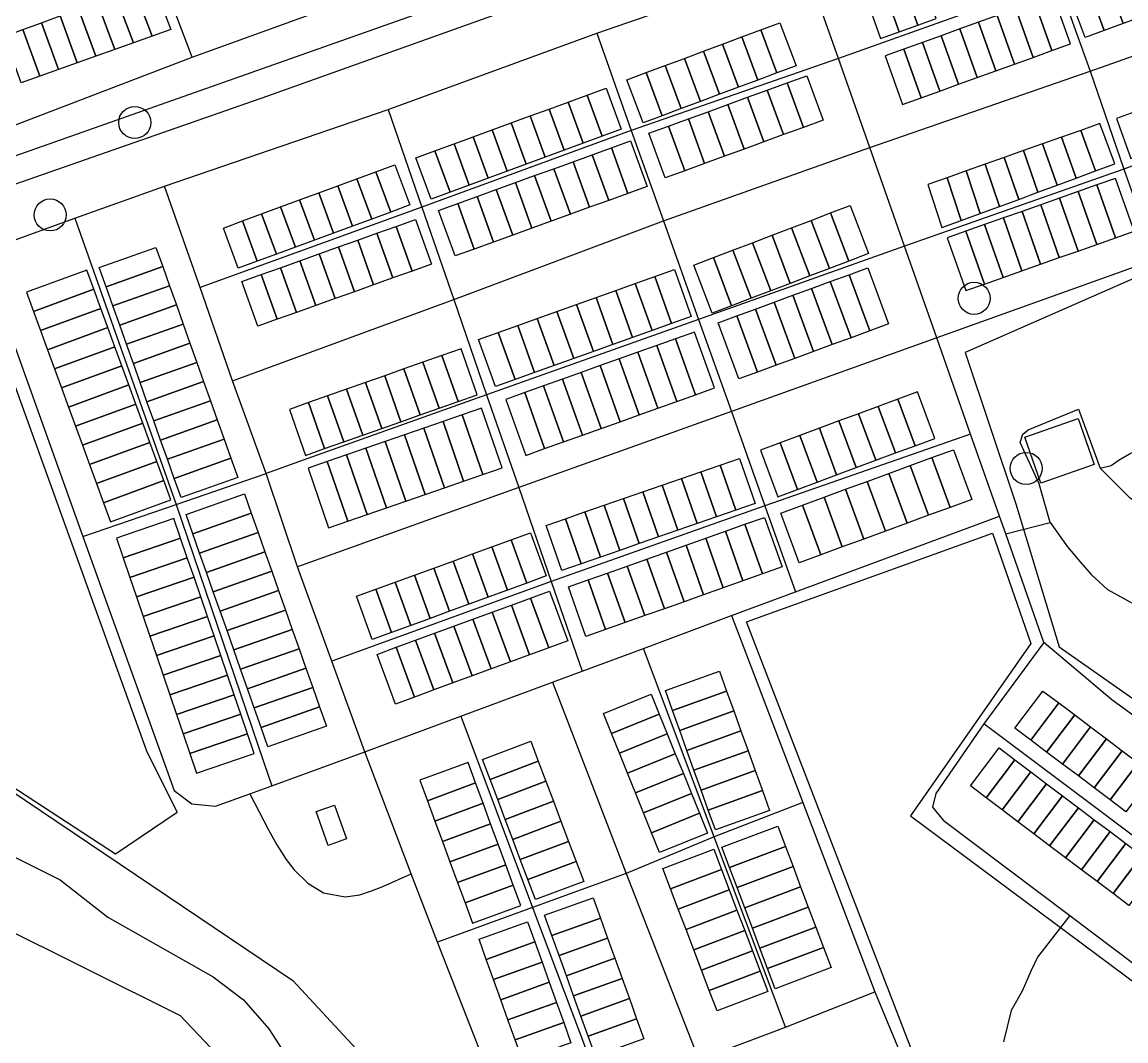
# Model space of a CAD drawing. Header units: metres. Extents: x 11276530 to 11306586, y 355867 to 367650.
# Drawn here: x 11290219.7 to 11290564.3, y 359668.6 to 359986.7 of the extents above; entities that cross this region are included whole.
import ezdxf

# ---------------------------------------------------------------- set-up
doc = ezdxf.new("R2010")
doc.units = ezdxf.units.M
for name, color, linetype in [('AMENITY', 6, 'Continuous'), ('BUILDING', 8, 'Continuous'), ('HIGHWAY_FOOTWAY', 6, 'Continuous'), ('HIGHWAY_PATH', 3, 'Continuous'), ('HIGHWAY_RESIDENTIAL', 7, 'Continuous'), ('HIGHWAY_SERVICE', 8, 'Continuous'), ('HIGHWAY_TERTIARY', 3, 'Continuous'), ('LANDUSE', 2, 'Continuous'), ('OSM_OTHER', 7, 'Continuous'), ('WATERWAY_DRAIN', 4, 'Continuous')]:
    doc.layers.add(name, color=color, linetype=linetype)

msp = doc.modelspace()

# ---------------------------------------------------------------- linework, layer by layer
at = {"layer": 'AMENITY'}
for centre in [(11290516.94, 359900.44), (11290533.2, 359847.34)]:
    msp.add_circle(centre, 5, dxfattribs=at)
at = {"layer": 'BUILDING'}
for points in [[(11290558.28, 360000.5), (11290564.25, 360002.7), (11290569.47, 359988.46), (11290563.5, 359986.28), (11290558.28, 360000.5)], [(11290266.12, 359984.38), (11290260.28, 359982.31), (11290254.69, 359997.11), (11290260.48, 359999.24), (11290266.12, 359984.38)], [(11290493.54, 359983.66), (11290499.33, 359985.72), (11290494.47, 359999.36), (11290488.68, 359997.29), (11290493.54, 359983.66)], [(11290499.33, 359985.72), (11290505.11, 359987.78), (11290500.25, 360001.42), (11290494.47, 359999.36), (11290499.33, 359985.72)], [(11290552.31, 359998.32), (11290558.28, 360000.5), (11290563.5, 359986.28), (11290557.54, 359984.09), (11290552.31, 359998.32)], [(11290260.28, 359982.31), (11290254.45, 359980.22), (11290248.9, 359994.98), (11290254.69, 359997.11), (11290260.28, 359982.31)], [(11290487.75, 359981.59), (11290493.54, 359983.66), (11290488.68, 359997.29), (11290482.9, 359995.23), (11290487.75, 359981.59)], [(11290546.35, 359996.12), (11290552.31, 359998.32), (11290557.54, 359984.09), (11290551.57, 359981.91), (11290546.35, 359996.12)], [(11290248.61, 359978.15), (11290242.77, 359976.06), (11290237.34, 359990.73), (11290243.11, 359992.86), (11290248.61, 359978.15)], [(11290254.45, 359980.22), (11290248.61, 359978.15), (11290243.11, 359992.86), (11290248.9, 359994.98), (11290254.45, 359980.22)], [(11290535.43, 359975.68), (11290541.26, 359977.79), (11290535.78, 359992.98), (11290529.95, 359990.87), (11290535.43, 359975.68)], [(11290541.26, 359977.79), (11290547.09, 359979.9), (11290541.61, 359995.07), (11290535.78, 359992.98), (11290541.26, 359977.79)], [(11290242.77, 359976.06), (11290236.93, 359973.99), (11290231.55, 359988.6), (11290237.34, 359990.73), (11290242.77, 359976.06)], [(11290523.77, 359971.48), (11290529.59, 359973.58), (11290524.12, 359988.76), (11290518.28, 359986.66), (11290523.77, 359971.48)], [(11290529.59, 359973.58), (11290535.43, 359975.68), (11290529.95, 359990.87), (11290524.12, 359988.76), (11290529.59, 359973.58)], [(11290231.09, 359971.9), (11290225.26, 359969.83), (11290219.97, 359984.34), (11290225.76, 359986.47), (11290231.09, 359971.9)], [(11290236.93, 359973.99), (11290231.09, 359971.9), (11290225.76, 359986.47), (11290231.55, 359988.6), (11290236.93, 359973.99)], [(11290461.36, 359973.06), (11290455.38, 359970.83), (11290450.36, 359984.28), (11290456.33, 359986.51), (11290461.36, 359973.06)], [(11290517.94, 359969.37), (11290523.77, 359971.48), (11290518.28, 359986.66), (11290512.45, 359984.55), (11290517.94, 359969.37)], [(11290225.26, 359969.83), (11290219.42, 359967.75), (11290214.18, 359982.21), (11290219.97, 359984.34), (11290225.26, 359969.83)], [(11290449.4, 359968.6), (11290443.43, 359966.37), (11290438.41, 359979.82), (11290444.39, 359982.05), (11290449.4, 359968.6)], [(11290455.38, 359970.83), (11290449.4, 359968.6), (11290444.39, 359982.05), (11290450.36, 359984.28), (11290455.38, 359970.83)], [(11290506.27, 359965.16), (11290512.11, 359967.27), (11290506.63, 359982.45), (11290500.8, 359980.35), (11290506.27, 359965.16)], [(11290512.11, 359967.27), (11290517.94, 359969.37), (11290512.45, 359984.55), (11290506.63, 359982.45), (11290512.11, 359967.27)], [(11290443.43, 359966.37), (11290437.45, 359964.14), (11290432.43, 359977.6), (11290438.41, 359979.82), (11290443.43, 359966.37)], [(11290500.44, 359963.05), (11290506.27, 359965.16), (11290500.8, 359980.35), (11290494.96, 359978.24), (11290500.44, 359963.05)], [(11290431.49, 359961.93), (11290425.51, 359959.7), (11290420.49, 359973.14), (11290426.47, 359975.37), (11290431.49, 359961.93)], [(11290437.45, 359964.14), (11290431.49, 359961.93), (11290426.47, 359975.37), (11290432.43, 359977.6), (11290437.45, 359964.14)], [(11290494.61, 359960.96), (11290500.44, 359963.05), (11290494.96, 359978.24), (11290489.13, 359976.13), (11290494.61, 359960.96)], [(11290425.51, 359959.7), (11290419.53, 359957.47), (11290414.52, 359970.91), (11290420.49, 359973.14), (11290425.51, 359959.7)], [(11290419.53, 359957.47), (11290413.57, 359955.24), (11290408.55, 359968.68), (11290414.52, 359970.91), (11290419.53, 359957.47)], [(11290469.79, 359956.05), (11290463.63, 359953.8), (11290458.55, 359967.71), (11290464.72, 359969.96), (11290469.79, 359956.05)], [(11290406.78, 359953.23), (11290400.84, 359951.05), (11290396.12, 359963.91), (11290402.06, 359966.08), (11290406.78, 359953.23)], [(11290457.47, 359951.56), (11290451.3, 359949.3), (11290446.22, 359963.22), (11290452.38, 359965.47), (11290457.47, 359951.56)], [(11290463.63, 359953.8), (11290457.47, 359951.56), (11290452.38, 359965.47), (11290458.55, 359967.71), (11290463.63, 359953.8)], [(11290394.91, 359948.87), (11290388.96, 359946.7), (11290384.24, 359959.55), (11290390.18, 359961.74), (11290394.91, 359948.87)], [(11290400.84, 359951.05), (11290394.91, 359948.87), (11290390.18, 359961.74), (11290396.12, 359963.91), (11290400.84, 359951.05)], [(11290451.3, 359949.3), (11290445.14, 359947.05), (11290440.06, 359960.97), (11290446.22, 359963.22), (11290451.3, 359949.3)], [(11290388.96, 359946.7), (11290383.03, 359944.52), (11290378.31, 359957.38), (11290384.24, 359959.55), (11290388.96, 359946.7)], [(11290438.98, 359944.8), (11290432.81, 359942.55), (11290427.73, 359956.47), (11290433.89, 359958.71), (11290438.98, 359944.8)], [(11290445.14, 359947.05), (11290438.98, 359944.8), (11290433.89, 359958.71), (11290440.06, 359960.97), (11290445.14, 359947.05)], [(11290565.87, 359944.13), (11290571.59, 359946.19), (11290567.09, 359958.7), (11290561.38, 359956.64), (11290565.87, 359944.13)], [(11290377.1, 359942.34), (11290371.15, 359940.16), (11290366.43, 359953.02), (11290372.37, 359955.2), (11290377.1, 359942.34)], [(11290383.03, 359944.52), (11290377.1, 359942.34), (11290372.37, 359955.2), (11290378.31, 359957.38), (11290383.03, 359944.52)], [(11290432.81, 359942.55), (11290426.66, 359940.3), (11290421.56, 359954.22), (11290427.73, 359956.47), (11290432.81, 359942.55)], [(11290554.84, 359940.21), (11290560.83, 359942.41), (11290556.19, 359955.01), (11290550.22, 359952.89), (11290554.84, 359940.21)], [(11290365.22, 359937.98), (11290359.29, 359935.8), (11290354.56, 359948.67), (11290360.49, 359950.84), (11290365.22, 359937.98)], [(11290371.15, 359940.16), (11290365.22, 359937.98), (11290360.49, 359950.84), (11290366.43, 359953.02), (11290371.15, 359940.16)], [(11290426.66, 359940.3), (11290420.49, 359938.04), (11290415.4, 359951.97), (11290421.56, 359954.22), (11290426.66, 359940.3)], [(11290548.84, 359937.99), (11290554.84, 359940.21), (11290550.22, 359952.89), (11290544.27, 359950.79), (11290548.84, 359937.99)], [(11290359.29, 359935.8), (11290353.35, 359933.62), (11290348.62, 359946.48), (11290354.56, 359948.67), (11290359.29, 359935.8)], [(11290408.86, 359933.19), (11290402.87, 359931.02), (11290397.71, 359945.26), (11290403.7, 359947.43), (11290408.86, 359933.19)], [(11290414.86, 359935.37), (11290408.86, 359933.19), (11290403.7, 359947.43), (11290409.7, 359949.61), (11290414.86, 359935.37)], [(11290536.86, 359933.57), (11290542.85, 359935.78), (11290538.3, 359948.67), (11290532.33, 359946.56), (11290536.86, 359933.57)], [(11290542.85, 359935.78), (11290548.84, 359937.99), (11290544.27, 359950.79), (11290538.3, 359948.67), (11290542.85, 359935.78)], [(11290353.35, 359933.62), (11290347.41, 359931.44), (11290342.68, 359944.31), (11290348.62, 359946.48), (11290353.35, 359933.62)], [(11290402.87, 359931.02), (11290396.87, 359928.86), (11290391.71, 359943.09), (11290397.71, 359945.26), (11290402.87, 359931.02)], [(11290524.87, 359929.15), (11290530.86, 359931.35), (11290526.37, 359944.44), (11290520.41, 359942.34), (11290524.87, 359929.15)], [(11290530.86, 359931.35), (11290536.86, 359933.57), (11290532.33, 359946.56), (11290526.37, 359944.44), (11290530.86, 359931.35)], [(11290340.75, 359929.59), (11290334.8, 359927.38), (11290330.15, 359939.97), (11290336.11, 359942.17), (11290340.75, 359929.59)], [(11290390.88, 359926.68), (11290384.88, 359924.51), (11290379.72, 359938.75), (11290385.71, 359940.92), (11290390.88, 359926.68)], [(11290396.87, 359928.86), (11290390.88, 359926.68), (11290385.71, 359940.92), (11290391.71, 359943.09), (11290396.87, 359928.86)], [(11290518.87, 359926.94), (11290524.87, 359929.15), (11290520.41, 359942.34), (11290514.44, 359940.22), (11290518.87, 359926.94)], [(11290328.85, 359925.19), (11290322.9, 359922.99), (11290318.25, 359935.58), (11290324.21, 359937.78), (11290328.85, 359925.19)], [(11290334.8, 359927.38), (11290328.85, 359925.19), (11290324.21, 359937.78), (11290330.15, 359939.97), (11290334.8, 359927.38)], [(11290384.88, 359924.51), (11290378.88, 359922.33), (11290373.72, 359936.57), (11290379.72, 359938.75), (11290384.88, 359924.51)], [(11290506.9, 359922.51), (11290512.88, 359924.73), (11290508.48, 359938.11), (11290502.51, 359935.99), (11290506.9, 359922.51)], [(11290512.88, 359924.73), (11290518.87, 359926.94), (11290514.44, 359940.22), (11290508.48, 359938.11), (11290512.88, 359924.73)], [(11290561.05, 359919.33), (11290566.89, 359921.39), (11290561.11, 359937.9), (11290555.26, 359935.84), (11290561.05, 359919.33)], [(11290322.9, 359922.99), (11290316.95, 359920.79), (11290312.3, 359933.38), (11290318.25, 359935.58), (11290322.9, 359922.99)], [(11290372.89, 359920.17), (11290366.89, 359918), (11290361.74, 359932.22), (11290367.74, 359934.4), (11290372.89, 359920.17)], [(11290378.88, 359922.33), (11290372.89, 359920.17), (11290367.74, 359934.4), (11290373.72, 359936.57), (11290378.88, 359922.33)], [(11290549.38, 359915.21), (11290555.21, 359917.27), (11290549.43, 359933.77), (11290543.59, 359931.71), (11290549.38, 359915.21)], [(11290555.21, 359917.27), (11290561.05, 359919.33), (11290555.26, 359935.84), (11290549.43, 359933.77), (11290555.21, 359917.27)], [(11290311, 359918.6), (11290305.04, 359916.4), (11290300.4, 359928.99), (11290306.35, 359931.19), (11290311, 359918.6)], [(11290316.95, 359920.79), (11290311, 359918.6), (11290306.35, 359931.19), (11290312.3, 359933.38), (11290316.95, 359920.79)], [(11290366.89, 359918), (11290360.9, 359915.82), (11290355.74, 359930.05), (11290361.74, 359932.22), (11290366.89, 359918)], [(11290543.53, 359913.15), (11290549.38, 359915.21), (11290543.59, 359931.71), (11290537.75, 359929.65), (11290543.53, 359913.15)], [(11290299.1, 359914.21), (11290293.14, 359912.01), (11290288.49, 359924.59), (11290294.44, 359926.78), (11290299.1, 359914.21)], [(11290305.04, 359916.4), (11290299.1, 359914.21), (11290294.44, 359926.78), (11290300.4, 359928.99), (11290305.04, 359916.4)], [(11290360.9, 359915.82), (11290354.9, 359913.66), (11290349.75, 359927.87), (11290355.74, 359930.05), (11290360.9, 359915.82)], [(11290466.04, 359924.76), (11290472.15, 359927.09), (11290477.87, 359912.08), (11290471.76, 359909.76), (11290466.04, 359924.76)], [(11290472.15, 359927.09), (11290478.25, 359929.41), (11290483.98, 359914.39), (11290477.87, 359912.08), (11290472.15, 359927.09)], [(11290531.85, 359909.02), (11290537.7, 359911.08), (11290531.91, 359927.6), (11290526.08, 359925.53), (11290531.85, 359909.02)], [(11290537.7, 359911.08), (11290543.53, 359913.15), (11290537.75, 359929.65), (11290531.91, 359927.6), (11290537.7, 359911.08)], [(11290293.14, 359912.01), (11290287.2, 359909.81), (11290282.54, 359922.39), (11290288.49, 359924.59), (11290293.14, 359912.01)], [(11290347.55, 359911.12), (11290341.53, 359908.96), (11290336.53, 359922.92), (11290342.55, 359925.08), (11290347.55, 359911.12)], [(11290459.94, 359922.44), (11290466.04, 359924.76), (11290471.76, 359909.76), (11290465.66, 359907.43), (11290459.94, 359922.44)], [(11290520.18, 359904.9), (11290526.01, 359906.96), (11290520.23, 359923.47), (11290514.4, 359921.41), (11290520.18, 359904.9)], [(11290526.01, 359906.96), (11290531.85, 359909.02), (11290526.08, 359925.53), (11290520.23, 359923.47), (11290526.01, 359906.96)], [(11290335.5, 359906.81), (11290329.46, 359904.66), (11290324.48, 359918.62), (11290330.5, 359920.77), (11290335.5, 359906.81)], [(11290341.53, 359908.96), (11290335.5, 359906.81), (11290330.5, 359920.77), (11290336.53, 359922.92), (11290341.53, 359908.96)], [(11290447.74, 359917.8), (11290453.84, 359920.13), (11290459.56, 359905.11), (11290453.45, 359902.79), (11290447.74, 359917.8)], [(11290453.84, 359920.13), (11290459.94, 359922.44), (11290465.66, 359907.43), (11290459.56, 359905.11), (11290453.84, 359920.13)], [(11290514.33, 359902.84), (11290520.18, 359904.9), (11290514.4, 359921.41), (11290508.55, 359919.35), (11290514.33, 359902.84)], [(11290323.44, 359902.51), (11290317.41, 359900.36), (11290312.42, 359914.31), (11290318.44, 359916.47), (11290323.44, 359902.51)], [(11290329.46, 359904.66), (11290323.44, 359902.51), (11290318.44, 359916.47), (11290324.48, 359918.62), (11290329.46, 359904.66)], [(11290441.63, 359915.48), (11290447.74, 359917.8), (11290453.45, 359902.79), (11290447.35, 359900.47), (11290441.63, 359915.48)], [(11290245.93, 359904.08), (11290243.8, 359910.07), (11290261.47, 359916.35), (11290263.6, 359910.36), (11290245.93, 359904.08)], [(11290317.41, 359900.36), (11290311.39, 359898.21), (11290306.4, 359912.15), (11290312.42, 359914.31), (11290317.41, 359900.36)], [(11290429.43, 359910.83), (11290435.53, 359913.15), (11290441.24, 359898.14), (11290435.14, 359895.82), (11290429.43, 359910.83)], [(11290435.53, 359913.15), (11290441.63, 359915.48), (11290447.35, 359900.47), (11290441.24, 359898.14), (11290435.53, 359913.15)], [(11290248.07, 359898.09), (11290245.93, 359904.08), (11290263.6, 359910.36), (11290265.73, 359904.38), (11290248.07, 359898.09)], [(11290305.35, 359896.05), (11290299.33, 359893.9), (11290294.34, 359907.85), (11290300.36, 359910), (11290305.35, 359896.05)], [(11290311.39, 359898.21), (11290305.35, 359896.05), (11290300.36, 359910), (11290306.4, 359912.15), (11290311.39, 359898.21)], [(11290477.9, 359907.82), (11290483.73, 359909.97), (11290490.19, 359892.44), (11290484.34, 359890.3), (11290477.9, 359907.82)], [(11290242.11, 359903.26), (11290239.92, 359909.22), (11290221.11, 359902.33), (11290223.29, 359896.35), (11290242.11, 359903.26)], [(11290299.33, 359893.9), (11290293.3, 359891.75), (11290288.31, 359905.69), (11290294.34, 359907.85), (11290299.33, 359893.9)], [(11290411.14, 359905.06), (11290417.25, 359907.25), (11290422.5, 359892.54), (11290416.39, 359890.37), (11290411.14, 359905.06)], [(11290417.25, 359907.25), (11290423.37, 359909.43), (11290428.63, 359894.73), (11290422.5, 359892.54), (11290417.25, 359907.25)], [(11290472.05, 359905.66), (11290477.9, 359907.82), (11290484.34, 359890.3), (11290478.51, 359888.15), (11290472.05, 359905.66)], [(11290244.29, 359897.28), (11290242.11, 359903.26), (11290223.29, 359896.35), (11290225.48, 359890.39), (11290244.29, 359897.28)], [(11290250.19, 359892.11), (11290248.07, 359898.09), (11290265.73, 359904.38), (11290267.86, 359898.39), (11290250.19, 359892.11)], [(11290398.92, 359900.69), (11290405.03, 359902.88), (11290410.28, 359888.18), (11290404.17, 359886), (11290398.92, 359900.69)], [(11290405.03, 359902.88), (11290411.14, 359905.06), (11290416.39, 359890.37), (11290410.28, 359888.18), (11290405.03, 359902.88)], [(11290460.38, 359901.38), (11290466.22, 359903.53), (11290472.67, 359886), (11290466.83, 359883.86), (11290460.38, 359901.38)], [(11290466.22, 359903.53), (11290472.05, 359905.66), (11290478.51, 359888.15), (11290472.67, 359886), (11290466.22, 359903.53)], [(11290392.8, 359898.51), (11290398.92, 359900.69), (11290404.17, 359886), (11290398.06, 359883.81), (11290392.8, 359898.51)], [(11290448.7, 359897.09), (11290454.54, 359899.23), (11290460.99, 359881.7), (11290455.15, 359879.56), (11290448.7, 359897.09)], [(11290454.54, 359899.23), (11290460.38, 359901.38), (11290466.83, 359883.86), (11290460.99, 359881.7), (11290454.54, 359899.23)], [(11290246.49, 359891.3), (11290244.29, 359897.28), (11290225.48, 359890.39), (11290227.66, 359884.41), (11290246.49, 359891.3)], [(11290252.32, 359886.13), (11290250.19, 359892.11), (11290267.86, 359898.39), (11290269.99, 359892.41), (11290252.32, 359886.13)], [(11290380.57, 359894.14), (11290386.69, 359896.32), (11290391.94, 359881.63), (11290385.82, 359879.44), (11290380.57, 359894.14)], [(11290386.69, 359896.32), (11290392.8, 359898.51), (11290398.06, 359883.81), (11290391.94, 359881.63), (11290386.69, 359896.32)], [(11290442.86, 359894.94), (11290448.7, 359897.09), (11290455.15, 359879.56), (11290449.31, 359877.41), (11290442.86, 359894.94)], [(11290254.45, 359880.14), (11290252.32, 359886.13), (11290269.99, 359892.41), (11290272.11, 359886.42), (11290254.45, 359880.14)], [(11290374.46, 359891.95), (11290380.57, 359894.14), (11290385.82, 359879.44), (11290379.71, 359877.26), (11290374.46, 359891.95)], [(11290437.02, 359892.81), (11290442.86, 359894.94), (11290449.31, 359877.41), (11290443.48, 359875.27), (11290437.02, 359892.81)], [(11290248.67, 359885.34), (11290246.49, 359891.3), (11290227.66, 359884.41), (11290229.86, 359878.45), (11290248.67, 359885.34)], [(11290362.24, 359887.58), (11290368.35, 359889.77), (11290373.6, 359875.07), (11290367.49, 359872.88), (11290362.24, 359887.58)], [(11290368.35, 359889.77), (11290374.46, 359891.95), (11290379.71, 359877.26), (11290373.6, 359875.07), (11290368.35, 359889.77)], [(11290430, 359870.34), (11290435.89, 359872.45), (11290429.64, 359889.93), (11290423.75, 359887.83), (11290430, 359870.34)], [(11290256.57, 359874.16), (11290254.45, 359880.14), (11290272.11, 359886.42), (11290274.24, 359880.44), (11290256.57, 359874.16)], [(11290418.22, 359866.14), (11290424.11, 359868.24), (11290417.86, 359885.73), (11290411.97, 359883.62), (11290418.22, 359866.14)], [(11290424.11, 359868.24), (11290430, 359870.34), (11290423.75, 359887.83), (11290417.86, 359885.73), (11290424.11, 359868.24)], [(11290250.86, 359879.36), (11290248.67, 359885.34), (11290229.86, 359878.45), (11290232.04, 359872.47), (11290250.86, 359879.36)], [(11290349.9, 359866.12), (11290355.86, 359868.22), (11290350.78, 359882.58), (11290344.83, 359880.49), (11290349.9, 359866.12)], [(11290355.86, 359868.22), (11290361.81, 359870.33), (11290356.74, 359884.69), (11290350.78, 359882.58), (11290355.86, 359868.22)], [(11290412.32, 359864.03), (11290418.22, 359866.14), (11290411.97, 359883.62), (11290406.07, 359881.51), (11290412.32, 359864.03)], [(11290253.04, 359873.4), (11290250.86, 359879.36), (11290232.04, 359872.47), (11290234.23, 359866.5), (11290253.04, 359873.4)], [(11290258.7, 359868.17), (11290256.57, 359874.16), (11290274.24, 359880.44), (11290276.36, 359874.46), (11290258.7, 359868.17)], [(11290343.95, 359864.02), (11290349.9, 359866.12), (11290344.83, 359880.49), (11290338.87, 359878.38), (11290343.95, 359864.02)], [(11290400.54, 359859.82), (11290406.43, 359861.92), (11290400.18, 359879.42), (11290394.3, 359877.31), (11290400.54, 359859.82)], [(11290406.43, 359861.92), (11290412.32, 359864.03), (11290406.07, 359881.51), (11290400.18, 359879.42), (11290406.43, 359861.92)], [(11290332.04, 359859.81), (11290337.99, 359861.91), (11290332.91, 359876.27), (11290326.96, 359874.18), (11290332.04, 359859.81)], [(11290337.99, 359861.91), (11290343.95, 359864.02), (11290338.87, 359878.38), (11290332.91, 359876.27), (11290337.99, 359861.91)], [(11290388.75, 359855.61), (11290394.64, 359857.71), (11290388.4, 359875.2), (11290382.51, 359873.1), (11290388.75, 359855.61)], [(11290394.64, 359857.71), (11290400.54, 359859.82), (11290394.3, 359877.31), (11290388.4, 359875.2), (11290394.64, 359857.71)], [(11290255.24, 359867.42), (11290253.04, 359873.4), (11290234.23, 359866.5), (11290236.41, 359860.53), (11290255.24, 359867.42)], [(11290260.82, 359862.19), (11290258.7, 359868.17), (11290276.36, 359874.46), (11290278.49, 359868.47), (11290260.82, 359862.19)], [(11290320.12, 359855.6), (11290326.08, 359857.71), (11290321, 359872.07), (11290315.06, 359869.96), (11290320.12, 359855.6)], [(11290326.08, 359857.71), (11290332.04, 359859.81), (11290326.96, 359874.18), (11290321, 359872.07), (11290326.08, 359857.71)], [(11290382.86, 359853.51), (11290388.75, 359855.61), (11290382.51, 359873.1), (11290376.62, 359871), (11290382.86, 359853.51)], [(11290262.95, 359856.2), (11290260.82, 359862.19), (11290278.49, 359868.47), (11290280.62, 359862.48), (11290262.95, 359856.2)], [(11290314.17, 359853.51), (11290320.12, 359855.6), (11290315.06, 359869.96), (11290309.1, 359867.87), (11290314.17, 359853.51)], [(11290376.96, 359851.4), (11290382.86, 359853.51), (11290376.62, 359871), (11290370.72, 359868.89), (11290376.96, 359851.4)], [(11290492.39, 359852.17), (11290498.51, 359854.44), (11290493.11, 359868.98), (11290486.99, 359866.7), (11290492.39, 359852.17)], [(11290498.51, 359854.44), (11290504.64, 359856.71), (11290499.24, 359871.26), (11290493.11, 359868.98), (11290498.51, 359854.44)], [(11290257.42, 359861.44), (11290255.24, 359867.42), (11290236.41, 359860.53), (11290238.6, 359854.55), (11290257.42, 359861.44)], [(11290308.22, 359851.4), (11290314.17, 359853.51), (11290309.1, 359867.87), (11290303.15, 359865.76), (11290308.22, 359851.4)], [(11290363.58, 359845.4), (11290369.61, 359847.47), (11290363.17, 359866.13), (11290357.15, 359864.05), (11290363.58, 359845.4)], [(11290486.28, 359849.88), (11290492.39, 359852.17), (11290486.99, 359866.7), (11290480.88, 359864.43), (11290486.28, 359849.88)], [(11290259.61, 359855.48), (11290257.42, 359861.44), (11290238.6, 359854.55), (11290240.79, 359848.59), (11290259.61, 359855.48)], [(11290265.08, 359850.22), (11290262.95, 359856.2), (11290280.62, 359862.48), (11290282.75, 359856.49), (11290265.08, 359850.22)], [(11290351.54, 359841.24), (11290357.56, 359843.33), (11290351.13, 359861.98), (11290345.1, 359859.91), (11290351.54, 359841.24)], [(11290357.56, 359843.33), (11290363.58, 359845.4), (11290357.15, 359864.05), (11290351.13, 359861.98), (11290357.56, 359843.33)], [(11290474.03, 359845.33), (11290480.15, 359847.61), (11290474.75, 359862.16), (11290468.62, 359859.88), (11290474.03, 359845.33)], [(11290480.15, 359847.61), (11290486.28, 359849.88), (11290480.88, 359864.43), (11290474.75, 359862.16), (11290480.15, 359847.61)], [(11290339.49, 359837.09), (11290345.52, 359839.17), (11290339.08, 359857.83), (11290333.06, 359855.76), (11290339.49, 359837.09)], [(11290345.52, 359839.17), (11290351.54, 359841.24), (11290345.1, 359859.91), (11290339.08, 359857.83), (11290345.52, 359839.17)], [(11290467.91, 359843.07), (11290474.03, 359845.33), (11290468.62, 359859.88), (11290462.5, 359857.61), (11290467.91, 359843.07)], [(11290261.79, 359849.5), (11290259.61, 359855.48), (11290240.79, 359848.59), (11290242.98, 359842.61), (11290261.79, 359849.5)], [(11290267.2, 359844.23), (11290265.08, 359850.22), (11290282.75, 359856.49), (11290284.88, 359850.52), (11290267.2, 359844.23)], [(11290333.47, 359835.02), (11290339.49, 359837.09), (11290333.06, 359855.76), (11290327.04, 359853.68), (11290333.47, 359835.02)], [(11290455.67, 359838.51), (11290461.79, 359840.8), (11290456.38, 359855.32), (11290450.27, 359853.05), (11290455.67, 359838.51)], [(11290461.79, 359840.8), (11290467.91, 359843.07), (11290462.5, 359857.61), (11290456.38, 359855.32), (11290461.79, 359840.8)], [(11290321.43, 359830.87), (11290327.45, 359832.95), (11290321.01, 359851.61), (11290314.99, 359849.54), (11290321.43, 359830.87)], [(11290327.45, 359832.95), (11290333.47, 359835.02), (11290327.04, 359853.68), (11290321.01, 359851.61), (11290327.45, 359832.95)], [(11290503.76, 359850.71), (11290510.49, 359853.18), (11290516.19, 359837.65), (11290509.46, 359835.18), (11290503.76, 359850.71)], [(11290263.99, 359843.54), (11290261.79, 359849.5), (11290242.98, 359842.61), (11290245.16, 359836.64), (11290263.99, 359843.54)], [(11290269.33, 359838.24), (11290267.2, 359844.23), (11290284.88, 359850.52), (11290287.01, 359844.53), (11290269.33, 359838.24)], [(11290315.4, 359828.8), (11290321.43, 359830.87), (11290314.99, 359849.54), (11290308.97, 359847.46), (11290315.4, 359828.8)], [(11290431.66, 359846.29), (11290437.69, 359848.39), (11290442.56, 359834.32), (11290436.53, 359832.22), (11290431.66, 359846.29)], [(11290437.69, 359848.39), (11290443.72, 359850.48), (11290448.61, 359836.41), (11290442.56, 359834.32), (11290437.69, 359848.39)], [(11290490.29, 359845.76), (11290497.02, 359848.23), (11290502.72, 359832.7), (11290495.99, 359830.24), (11290490.29, 359845.76)], [(11290497.02, 359848.23), (11290503.76, 359850.71), (11290509.46, 359835.18), (11290502.72, 359832.7), (11290497.02, 359848.23)], [(11290419.58, 359842.11), (11290425.61, 359844.21), (11290430.5, 359830.14), (11290424.46, 359828.04), (11290419.58, 359842.11)], [(11290425.61, 359844.21), (11290431.66, 359846.29), (11290436.53, 359832.22), (11290430.5, 359830.14), (11290425.61, 359844.21)], [(11290483.56, 359843.29), (11290490.29, 359845.76), (11290495.99, 359830.24), (11290489.25, 359827.76), (11290483.56, 359843.29)], [(11290266.17, 359837.56), (11290263.99, 359843.54), (11290245.16, 359836.64), (11290247.35, 359830.67), (11290266.17, 359837.56)], [(11290413.54, 359840.02), (11290419.58, 359842.11), (11290424.46, 359828.04), (11290418.43, 359825.94), (11290413.54, 359840.02)], [(11290470.09, 359838.34), (11290476.83, 359840.82), (11290482.52, 359825.3), (11290475.78, 359822.82), (11290470.09, 359838.34)], [(11290476.83, 359840.82), (11290483.56, 359843.29), (11290489.25, 359827.76), (11290482.52, 359825.3), (11290476.83, 359840.82)], [(11290273.01, 359826.89), (11290270.88, 359832.94), (11290289.14, 359839.38), (11290291.27, 359833.34), (11290273.01, 359826.89)], [(11290401.48, 359835.82), (11290407.51, 359837.92), (11290412.39, 359823.85), (11290406.35, 359821.76), (11290401.48, 359835.82)], [(11290407.51, 359837.92), (11290413.54, 359840.02), (11290418.43, 359825.94), (11290412.39, 359823.85), (11290407.51, 359837.92)], [(11290463.36, 359835.87), (11290470.09, 359838.34), (11290475.78, 359822.82), (11290469.05, 359820.35), (11290463.36, 359835.87)], [(11290389.4, 359831.64), (11290395.43, 359833.74), (11290400.32, 359819.67), (11290394.29, 359817.57), (11290389.4, 359831.64)], [(11290395.43, 359833.74), (11290401.48, 359835.82), (11290406.35, 359821.76), (11290400.32, 359819.67), (11290395.43, 359833.74)], [(11290456.62, 359833.4), (11290463.36, 359835.87), (11290469.05, 359820.35), (11290462.31, 359817.88), (11290456.62, 359833.4)], [(11290269.21, 359825.58), (11290267.12, 359831.69), (11290249.15, 359825.55), (11290251.24, 359819.44), (11290269.21, 359825.58)], [(11290275.14, 359820.86), (11290273.01, 359826.89), (11290291.27, 359833.34), (11290293.4, 359827.29), (11290275.14, 359820.86)], [(11290383.36, 359829.55), (11290389.4, 359831.64), (11290394.29, 359817.57), (11290388.25, 359815.49), (11290383.36, 359829.55)], [(11290445.39, 359829.88), (11290451.53, 359832.05), (11290457, 359816.57), (11290450.88, 359814.39), (11290445.39, 359829.88)], [(11290277.28, 359814.82), (11290275.14, 359820.86), (11290293.4, 359827.29), (11290295.53, 359821.25), (11290277.28, 359814.82)], [(11290372.4, 359825.03), (11290378.43, 359827.23), (11290383.35, 359813.75), (11290377.32, 359811.54), (11290372.4, 359825.03)], [(11290433.15, 359825.53), (11290439.27, 359827.71), (11290444.76, 359812.23), (11290438.63, 359810.06), (11290433.15, 359825.53)], [(11290439.27, 359827.71), (11290445.39, 359829.88), (11290450.88, 359814.39), (11290444.76, 359812.23), (11290439.27, 359827.71)], [(11290271.29, 359819.47), (11290269.21, 359825.58), (11290251.24, 359819.44), (11290253.32, 359813.33), (11290271.29, 359819.47)], [(11290366.37, 359822.82), (11290372.4, 359825.03), (11290377.32, 359811.54), (11290371.29, 359809.34), (11290366.37, 359822.82)], [(11290420.9, 359821.19), (11290427.02, 359823.36), (11290432.5, 359807.88), (11290426.38, 359805.71), (11290420.9, 359821.19)], [(11290427.02, 359823.36), (11290433.15, 359825.53), (11290438.63, 359810.06), (11290432.5, 359807.88), (11290427.02, 359823.36)], [(11290279.4, 359808.77), (11290277.28, 359814.82), (11290295.53, 359821.25), (11290297.66, 359815.22), (11290279.4, 359808.77)], [(11290354.3, 359818.42), (11290360.33, 359820.63), (11290365.25, 359807.13), (11290359.22, 359804.94), (11290354.3, 359818.42)], [(11290360.33, 359820.63), (11290366.37, 359822.82), (11290371.29, 359809.34), (11290365.25, 359807.13), (11290360.33, 359820.63)], [(11290414.77, 359819.02), (11290420.9, 359821.19), (11290426.38, 359805.71), (11290420.26, 359803.53), (11290414.77, 359819.02)], [(11290273.38, 359813.36), (11290271.29, 359819.47), (11290253.32, 359813.33), (11290255.4, 359807.22), (11290273.38, 359813.36)], [(11290348.27, 359816.22), (11290354.3, 359818.42), (11290359.22, 359804.94), (11290353.19, 359802.73), (11290348.27, 359816.22)], [(11290402.52, 359814.67), (11290408.65, 359816.85), (11290414.13, 359801.37), (11290408.01, 359799.2), (11290402.52, 359814.67)], [(11290408.65, 359816.85), (11290414.77, 359819.02), (11290420.26, 359803.53), (11290414.13, 359801.37), (11290408.65, 359816.85)], [(11290275.46, 359807.24), (11290273.38, 359813.36), (11290255.4, 359807.22), (11290257.5, 359801.1), (11290275.46, 359807.24)], [(11290281.54, 359802.73), (11290279.4, 359808.77), (11290297.66, 359815.22), (11290299.8, 359809.18), (11290281.54, 359802.73)], [(11290336.2, 359811.82), (11290342.23, 359814.01), (11290347.15, 359800.53), (11290341.12, 359798.33), (11290336.2, 359811.82)], [(11290342.23, 359814.01), (11290348.27, 359816.22), (11290353.19, 359802.73), (11290347.15, 359800.53), (11290342.23, 359814.01)], [(11290396.4, 359812.5), (11290402.52, 359814.67), (11290408.01, 359799.2), (11290401.88, 359797.02), (11290396.4, 359812.5)], [(11290324.13, 359807.41), (11290330.17, 359809.61), (11290335.09, 359796.13), (11290329.05, 359793.92), (11290324.13, 359807.41)], [(11290330.17, 359809.61), (11290336.2, 359811.82), (11290341.12, 359798.33), (11290335.09, 359796.13), (11290330.17, 359809.61)], [(11290390.28, 359810.32), (11290396.4, 359812.5), (11290401.88, 359797.02), (11290395.75, 359794.85), (11290390.28, 359810.32)], [(11290277.54, 359801.13), (11290275.46, 359807.24), (11290257.5, 359801.1), (11290259.58, 359794.99), (11290277.54, 359801.13)], [(11290283.68, 359796.7), (11290281.54, 359802.73), (11290299.8, 359809.18), (11290301.92, 359803.13), (11290283.68, 359796.7)], [(11290372.46, 359804.67), (11290378.43, 359806.87), (11290384.13, 359791.34), (11290378.15, 359789.14), (11290372.46, 359804.67)], [(11290378.43, 359806.87), (11290384.42, 359809.06), (11290390.12, 359793.53), (11290384.13, 359791.34), (11290378.43, 359806.87)], [(11290285.8, 359790.66), (11290283.68, 359796.7), (11290301.92, 359803.13), (11290304.06, 359797.09), (11290285.8, 359790.66)], [(11290366.47, 359802.47), (11290372.46, 359804.67), (11290378.15, 359789.14), (11290372.17, 359786.94), (11290366.47, 359802.47)], [(11290279.64, 359795.02), (11290277.54, 359801.13), (11290259.58, 359794.99), (11290261.66, 359788.88), (11290279.64, 359795.02)], [(11290354.5, 359798.07), (11290360.48, 359800.28), (11290366.18, 359784.75), (11290360.2, 359782.55), (11290354.5, 359798.07)], [(11290360.48, 359800.28), (11290366.47, 359802.47), (11290372.17, 359786.94), (11290366.18, 359784.75), (11290360.48, 359800.28)], [(11290287.94, 359784.61), (11290285.8, 359790.66), (11290304.06, 359797.09), (11290306.19, 359791.06), (11290287.94, 359784.61)], [(11290342.52, 359793.68), (11290348.51, 359795.87), (11290354.21, 359780.35), (11290348.22, 359778.16), (11290342.52, 359793.68)], [(11290348.51, 359795.87), (11290354.5, 359798.07), (11290360.2, 359782.55), (11290354.21, 359780.35), (11290348.51, 359795.87)], [(11290281.72, 359788.91), (11290279.64, 359795.02), (11290261.66, 359788.88), (11290263.75, 359782.77), (11290281.72, 359788.91)], [(11290336.54, 359791.48), (11290342.52, 359793.68), (11290348.22, 359778.16), (11290342.24, 359775.96), (11290336.54, 359791.48)], [(11290283.8, 359782.78), (11290281.72, 359788.91), (11290263.75, 359782.77), (11290265.83, 359776.65), (11290283.8, 359782.78)], [(11290290.07, 359778.57), (11290287.94, 359784.61), (11290306.19, 359791.06), (11290308.31, 359785.01), (11290290.07, 359778.57)], [(11290330.55, 359789.28), (11290336.54, 359791.48), (11290342.24, 359775.96), (11290336.25, 359773.76), (11290330.55, 359789.28)], [(11290285.89, 359776.67), (11290283.8, 359782.78), (11290265.83, 359776.65), (11290267.92, 359770.54), (11290285.89, 359776.67)], [(11290292.21, 359772.54), (11290290.07, 359778.57), (11290308.31, 359785.01), (11290310.45, 359778.97), (11290292.21, 359772.54)], [(11290422.78, 359771.75), (11290420.56, 359777.96), (11290437.43, 359784.03), (11290439.67, 359777.82), (11290422.78, 359771.75)], [(11290294.33, 359766.49), (11290292.21, 359772.54), (11290310.45, 359778.97), (11290312.58, 359772.93), (11290294.33, 359766.49)], [(11290287.97, 359770.56), (11290285.89, 359776.67), (11290267.92, 359770.54), (11290270, 359764.43), (11290287.97, 359770.56)], [(11290403.7, 359764.6), (11290401.2, 359770.79), (11290416.11, 359776.83), (11290418.63, 359770.63), (11290403.7, 359764.6)], [(11290425.02, 359765.54), (11290422.78, 359771.75), (11290439.67, 359777.82), (11290441.91, 359771.61), (11290425.02, 359765.54)], [(11290538.44, 359777.84), (11290543.4, 359774.11), (11290534.65, 359762.51), (11290529.69, 359766.24), (11290538.44, 359777.84)], [(11290296.47, 359760.45), (11290294.33, 359766.49), (11290312.58, 359772.93), (11290314.71, 359766.9), (11290296.47, 359760.45)], [(11290543.4, 359774.11), (11290548.35, 359770.37), (11290539.59, 359758.78), (11290534.65, 359762.51), (11290543.4, 359774.11)], [(11290290.06, 359764.45), (11290287.97, 359770.56), (11290270, 359764.43), (11290272.09, 359758.32), (11290290.06, 359764.45)], [(11290406.21, 359758.4), (11290403.7, 359764.6), (11290418.63, 359770.63), (11290421.14, 359764.43), (11290406.21, 359758.4)], [(11290427.26, 359759.31), (11290425.02, 359765.54), (11290441.91, 359771.61), (11290444.13, 359765.4), (11290427.26, 359759.31)], [(11290548.35, 359770.37), (11290553.29, 359766.65), (11290544.54, 359755.04), (11290539.59, 359758.78), (11290548.35, 359770.37)], [(11290429.48, 359753.1), (11290427.26, 359759.31), (11290444.13, 359765.4), (11290446.37, 359759.18), (11290429.48, 359753.1)], [(11290553.29, 359766.65), (11290558.25, 359762.92), (11290549.5, 359751.31), (11290544.54, 359755.04), (11290553.29, 359766.65)], [(11290292.15, 359758.33), (11290290.06, 359764.45), (11290272.09, 359758.32), (11290274.17, 359752.21), (11290292.15, 359758.33)], [(11290365.83, 359750.24), (11290363.47, 359756.49), (11290378.52, 359762.18), (11290380.88, 359755.92), (11290365.83, 359750.24)], [(11290408.72, 359752.2), (11290406.21, 359758.4), (11290421.14, 359764.43), (11290423.64, 359758.23), (11290408.72, 359752.2)], [(11290558.25, 359762.92), (11290563.2, 359759.18), (11290554.45, 359747.58), (11290549.5, 359751.31), (11290558.25, 359762.92)], [(11290411.23, 359746), (11290408.72, 359752.2), (11290423.64, 359758.23), (11290426.16, 359752.04), (11290411.23, 359746)], [(11290431.72, 359746.89), (11290429.48, 359753.1), (11290446.37, 359759.18), (11290448.61, 359752.97), (11290431.72, 359746.89)], [(11290524.74, 359760.08), (11290529.68, 359756.35), (11290520.73, 359744.45), (11290515.78, 359748.19), (11290524.74, 359760.08)], [(11290563.2, 359759.18), (11290568.14, 359755.45), (11290559.41, 359743.85), (11290554.45, 359747.58), (11290563.2, 359759.18)], [(11290361.28, 359749.15), (11290358.93, 359755.53), (11290343.89, 359749.99), (11290346.24, 359743.6), (11290361.28, 359749.15)], [(11290368.19, 359743.98), (11290365.83, 359750.24), (11290380.88, 359755.92), (11290383.24, 359749.67), (11290368.19, 359743.98)], [(11290529.68, 359756.35), (11290534.64, 359752.61), (11290525.68, 359740.72), (11290520.73, 359744.45), (11290529.68, 359756.35)], [(11290568.14, 359755.45), (11290573.1, 359751.71), (11290564.35, 359740.11), (11290559.41, 359743.85), (11290568.14, 359755.45)], [(11290413.73, 359739.81), (11290411.23, 359746), (11290426.16, 359752.04), (11290428.66, 359745.85), (11290413.73, 359739.81)], [(11290433.96, 359740.68), (11290431.72, 359746.89), (11290448.61, 359752.97), (11290450.85, 359746.76), (11290433.96, 359740.68)], [(11290534.64, 359752.61), (11290539.59, 359748.88), (11290530.63, 359736.99), (11290525.68, 359740.72), (11290534.64, 359752.61)], [(11290363.63, 359742.77), (11290361.28, 359749.15), (11290346.24, 359743.6), (11290348.59, 359737.23), (11290363.63, 359742.77)], [(11290370.55, 359737.73), (11290368.19, 359743.98), (11290383.24, 359749.67), (11290385.6, 359743.41), (11290370.55, 359737.73)], [(11290539.59, 359748.88), (11290544.54, 359745.14), (11290535.58, 359733.26), (11290530.63, 359736.99), (11290539.59, 359748.88)], [(11290416.25, 359733.61), (11290413.73, 359739.81), (11290428.66, 359745.85), (11290431.17, 359739.65), (11290416.25, 359733.61)], [(11290436.19, 359734.47), (11290433.96, 359740.68), (11290450.85, 359746.76), (11290453.08, 359740.55), (11290436.19, 359734.47)], [(11290544.54, 359745.14), (11290549.49, 359741.41), (11290540.53, 359729.52), (11290535.58, 359733.26), (11290544.54, 359745.14)], [(11290311.55, 359740.25), (11290317.25, 359742.24), (11290320.97, 359731.65), (11290315.28, 359729.64), (11290311.55, 359740.25)], [(11290365.99, 359736.38), (11290363.63, 359742.77), (11290348.59, 359737.23), (11290350.95, 359730.84), (11290365.99, 359736.38)], [(11290372.9, 359731.47), (11290370.55, 359737.73), (11290385.6, 359743.41), (11290387.96, 359737.16), (11290372.9, 359731.47)], [(11290549.49, 359741.41), (11290554.44, 359737.67), (11290545.48, 359725.79), (11290540.53, 359729.52), (11290549.49, 359741.41)], [(11290375.26, 359725.22), (11290372.9, 359731.47), (11290387.96, 359737.16), (11290390.32, 359730.9), (11290375.26, 359725.22)], [(11290418.75, 359727.41), (11290416.25, 359733.61), (11290431.17, 359739.65), (11290433.68, 359733.46), (11290418.75, 359727.41)], [(11290554.44, 359737.67), (11290559.39, 359733.95), (11290550.43, 359722.05), (11290545.48, 359725.79), (11290554.44, 359737.67)], [(11290368.34, 359730), (11290365.99, 359736.38), (11290350.95, 359730.84), (11290353.3, 359724.46), (11290368.34, 359730)], [(11290440.56, 359722.77), (11290438.18, 359729.08), (11290455.64, 359735.65), (11290458.02, 359729.34), (11290440.56, 359722.77)], [(11290559.39, 359733.95), (11290564.34, 359730.21), (11290555.39, 359718.33), (11290550.43, 359722.05), (11290559.39, 359733.95)], [(11290377.62, 359718.96), (11290375.26, 359725.22), (11290390.32, 359730.9), (11290392.68, 359724.65), (11290377.62, 359718.96)], [(11290370.69, 359723.61), (11290368.34, 359730), (11290353.3, 359724.46), (11290355.65, 359718.07), (11290370.69, 359723.61)], [(11290422.17, 359716.05), (11290419.74, 359722.4), (11290435.64, 359728.46), (11290438.06, 359722.12), (11290422.17, 359716.05)], [(11290442.94, 359716.45), (11290440.56, 359722.77), (11290458.02, 359729.34), (11290460.4, 359723.03), (11290442.94, 359716.45)], [(11290564.34, 359730.21), (11290569.29, 359726.48), (11290560.33, 359714.59), (11290555.39, 359718.33), (11290564.34, 359730.21)], [(11290373.03, 359717.24), (11290370.69, 359723.61), (11290355.65, 359718.07), (11290357.99, 359711.69), (11290373.03, 359717.24)], [(11290379.98, 359712.71), (11290377.62, 359718.96), (11290392.68, 359724.65), (11290395.05, 359718.39), (11290379.98, 359712.71)], [(11290569.29, 359726.48), (11290574.24, 359722.74), (11290565.28, 359710.86), (11290560.33, 359714.59), (11290569.29, 359726.48)], [(11290424.59, 359709.72), (11290422.17, 359716.05), (11290438.06, 359722.12), (11290440.48, 359715.77), (11290424.59, 359709.72)], [(11290445.31, 359710.14), (11290442.94, 359716.45), (11290460.4, 359723.03), (11290462.78, 359716.72), (11290445.31, 359710.14)], [(11290375.39, 359710.85), (11290373.03, 359717.24), (11290357.99, 359711.69), (11290360.35, 359705.31), (11290375.39, 359710.85)], [(11290447.7, 359703.83), (11290445.31, 359710.14), (11290462.78, 359716.72), (11290465.16, 359710.4), (11290447.7, 359703.83)], [(11290385.12, 359701.51), (11290382.86, 359707.81), (11290398.01, 359713.25), (11290400.27, 359706.96), (11290385.12, 359701.51)], [(11290427.01, 359703.38), (11290424.59, 359709.72), (11290440.48, 359715.77), (11290442.9, 359709.43), (11290427.01, 359703.38)], [(11290450.08, 359697.51), (11290447.7, 359703.83), (11290465.16, 359710.4), (11290467.54, 359704.09), (11290450.08, 359697.51)], [(11290387.38, 359695.23), (11290385.12, 359701.51), (11290400.27, 359706.96), (11290402.53, 359700.67), (11290387.38, 359695.23)], [(11290429.43, 359697.03), (11290427.01, 359703.38), (11290442.9, 359709.43), (11290445.31, 359703.1), (11290429.43, 359697.03)], [(11290364.63, 359694.04), (11290362.36, 359700.33), (11290377.5, 359705.78), (11290379.77, 359699.5), (11290364.63, 359694.04)], [(11290431.84, 359690.69), (11290429.43, 359697.03), (11290445.31, 359703.1), (11290447.74, 359696.75), (11290431.84, 359690.69)], [(11290452.46, 359691.2), (11290450.08, 359697.51), (11290467.54, 359704.09), (11290469.92, 359697.78), (11290452.46, 359691.2)], [(11290366.89, 359687.76), (11290364.63, 359694.04), (11290379.77, 359699.5), (11290382.03, 359693.21), (11290366.89, 359687.76)], [(11290389.64, 359688.94), (11290387.38, 359695.23), (11290402.53, 359700.67), (11290404.8, 359694.38), (11290389.64, 359688.94)], [(11290434.27, 359684.35), (11290431.84, 359690.69), (11290447.74, 359696.75), (11290450.16, 359690.41), (11290434.27, 359684.35)], [(11290454.84, 359684.89), (11290452.46, 359691.2), (11290469.92, 359697.78), (11290472.3, 359691.47), (11290454.84, 359684.89)], [(11290369.15, 359681.47), (11290366.89, 359687.76), (11290382.03, 359693.21), (11290384.29, 359686.92), (11290369.15, 359681.47)], [(11290391.9, 359682.65), (11290389.64, 359688.94), (11290404.8, 359694.38), (11290407.06, 359688.09), (11290391.9, 359682.65)], [(11290436.69, 359678.01), (11290434.27, 359684.35), (11290450.16, 359690.41), (11290452.57, 359684.06), (11290436.69, 359678.01)], [(11290371.41, 359675.18), (11290369.15, 359681.47), (11290384.29, 359686.92), (11290386.56, 359680.63), (11290371.41, 359675.18)], [(11290394.16, 359676.36), (11290391.9, 359682.65), (11290407.06, 359688.09), (11290409.32, 359681.8), (11290394.16, 359676.36)], [(11290373.67, 359668.89), (11290371.41, 359675.18), (11290386.56, 359680.63), (11290388.82, 359674.34), (11290373.67, 359668.89)], [(11290396.43, 359670.07), (11290394.16, 359676.36), (11290409.32, 359681.8), (11290411.58, 359675.51), (11290396.43, 359670.07)], [(11290398.69, 359663.78), (11290396.43, 359670.07), (11290411.58, 359675.51), (11290413.86, 359669.22), (11290398.69, 359663.78)], [(11290375.93, 359662.59), (11290373.67, 359668.89), (11290388.82, 359674.34), (11290391.08, 359668.04), (11290375.93, 359662.59)]]:
    msp.add_lwpolyline(points, close=True, dxfattribs=at)
at = {"layer": 'HIGHWAY_FOOTWAY'}
for points in [[(11290614.36, 360025.61), (11290542.99, 359999.73), (11290474.59, 359975.34)], [(11290654.13, 359996.52), (11290639.15, 359974.44), (11290630.09, 359965.65), (11290563.67, 359940.8), (11290495.2, 359916.77)], [(11290474.59, 359975.34), (11290409.91, 359952.88), (11290344.5, 359928.95), (11290275.31, 359903.87)], [(11290236.2, 359925.44), (11290267.78, 359836.08), (11290295.2, 359755.55), (11290297.67, 359748.26)], [(11290495.2, 359916.77), (11290430.91, 359893.88), (11290427.97, 359892.83), (11290364.75, 359870.31), (11290307.43, 359849.89), (11290295.91, 359845.79)], [(11290526.8, 359826.91), (11290540.7, 359830.46), (11290537.3, 359842.49), (11290531.3, 359855.4), (11290532.17, 359858.07), (11290533.8, 359859.35), (11290549.56, 359865.87), (11290556.29, 359847.39), (11290559.76, 359848.24), (11290562.21, 359849.97), (11290565.49, 359851.9), (11290574.02, 359855.84), (11290579.84, 359860.85), (11290584.31, 359864.23), (11290586.08, 359867.98), (11290587.85, 359870.43), (11290588.39, 359874.68), (11290588.47, 359879.24), (11290589.66, 359883.16), (11290593.87, 359889.9)], [(11290515.85, 359858.06), (11290451.64, 359835.64), (11290384.88, 359812.06), (11290316.44, 359787.13)], [(11290540.7, 359830.46), (11290546.15, 359822.83), (11290550.02, 359818.21), (11290553.46, 359814.17), (11290558.54, 359809.54), (11290566, 359805.52), (11290572.27, 359804.77), (11290576.15, 359805.06), (11290583.17, 359807.46), (11290587.35, 359811.18), (11290588.54, 359818.21), (11290584.21, 359824.03), (11290577.19, 359830.75), (11290571.82, 359833.88), (11290565.69, 359838.06), (11290556.29, 359847.39)], [(11290458.1, 359672.89), (11290435.81, 359732.26), (11290413.7, 359791.12)], [(11290356.67, 359769.96), (11290379.09, 359710.29), (11290401.21, 359651.43)], [(11290680.13, 359651.98), (11290599.61, 359707.81), (11290519.94, 359767.54)], [(11290546.85, 359707.76), (11290536.7, 359694.71), (11290534.8, 359690.55), (11290531.91, 359684.1), (11290528.56, 359678.07), (11290526.09, 359668.29)]]:
    msp.add_lwpolyline(points, dxfattribs=at)
at = {"layer": 'HIGHWAY_PATH'}
msp.add_lwpolyline([(11290290.8, 359745.77), (11290296.68, 359734.54), (11290299.27, 359729.79), (11290302.19, 359725.2), (11290304.64, 359721.98), (11290308.93, 359717.85), (11290313.83, 359714.78), (11290320.57, 359713.56), (11290325.17, 359714.17), (11290328.84, 359715.4), (11290332.37, 359716.78), (11290341.22, 359720.79)], dxfattribs=at)
at = {"layer": 'HIGHWAY_RESIDENTIAL'}
for points in [[(11290201.55, 359948.42), (11290272.77, 359975.71), (11290336.7, 359998.93), (11290472.68, 360047.46), (11290476.51, 360052.32), (11290476.69, 360058.53), (11290457.69, 360110.71)], [(11290210.65, 359911.43), (11290215.22, 359917.92), (11290236.2, 359925.44), (11290264.16, 359935.48), (11290333.97, 359959.41), (11290399.12, 359983.21), (11290463.93, 360005.65), (11290532.02, 360030.22), (11290576.65, 360046.54), (11290582.79, 360047.29), (11290588.78, 360044.83)], [(11290538.72, 359793.02), (11290526.8, 359826.91), (11290524.85, 359832.46), (11290521.33, 359842.46), (11290515.85, 359858.06), (11290505.29, 359888.06), (11290495.2, 359916.77), (11290484.39, 359947.5), (11290474.59, 359975.34), (11290463.93, 360005.65), (11290458.33, 360021.58)], [(11290285.35, 359874.72), (11290354.48, 359900.06), (11290419.98, 359924.61), (11290484.39, 359947.5), (11290553.18, 359971.38), (11290608.19, 359990.86), (11290612.44, 359994.73), (11290615.83, 359999.61), (11290627.1, 360016.04)], [(11290675.33, 359981.24), (11290657.24, 359955.41), (11290646.7, 359940.35), (11290642.78, 359937.3), (11290637.5, 359935.4), (11290601.56, 359922.55), (11290573.63, 359912.54), (11290566.65, 359910.04), (11290505.29, 359888.06), (11290441.15, 359865.1), (11290374.76, 359841.35), (11290305.73, 359816.62)], [(11290482.67, 359354.69), (11290474.81, 359372.29), (11290447.4, 359438.51), (11290414.42, 359527.42), (11290405.13, 359553.48), (11290394.24, 359583.47), (11290383, 359610.9), (11290372.37, 359640.58), (11290349.36, 359699.44), (11290341.22, 359720.79), (11290326.71, 359758.82), (11290316.44, 359787.13), (11290305.73, 359816.62), (11290295.91, 359845.79), (11290285.35, 359874.72), (11290275.31, 359903.87), (11290264.16, 359935.48)], [(11290210.65, 359911.43), (11290211.25, 359902.25), (11290238.65, 359826.03), (11290267.14, 359746.76), (11290272.75, 359742.58), (11290280.1, 359741.89), (11290290.8, 359745.77), (11290297.67, 359748.26), (11290326.71, 359758.82)], [(11290326.71, 359758.82), (11290356.67, 359769.96), (11290385.27, 359780.59), (11290394.56, 359784.04), (11290413.7, 359791.12), (11290441.2, 359801.37), (11290461.19, 359808.81), (11290524.85, 359832.46)], [(11290441.2, 359801.37), (11290463.46, 359743), (11290485.96, 359683.96), (11290495.07, 359661.81), (11290496.63, 359655.97), (11290507.44, 359627.6), (11290518.28, 359599.17), (11290529.06, 359570.9), (11290544.8, 359529.6), (11290555.64, 359501.17), (11290562.17, 359484.06), (11290565.9, 359474.26), (11290577.03, 359445.08), (11290588.13, 359415.94), (11290595.28, 359397.08)], [(11290538.72, 359793.02), (11290519.94, 359767.54), (11290504.97, 359745.87), (11290503.9, 359741.53), (11290507.3, 359737.56), (11290546.85, 359707.76), (11290580.66, 359682.28), (11290610.67, 359659.77), (11290637.37, 359640.76), (11290660.34, 359624.38)], [(11290559.91, 359775.08), (11290538.72, 359793.02)], [(11290385.27, 359780.59), (11290408.26, 359720.9), (11290431.04, 359662.66)], [(11290812.36, 359592.54), (11290796.94, 359602.11), (11290772.33, 359620.07), (11290753.82, 359633.57), (11290745.36, 359639.75), (11290725.75, 359654.06), (11290723.38, 359655.79), (11290697.65, 359674.57), (11290650.84, 359708.72), (11290627.3, 359725.91), (11290618.39, 359732.4), (11290600.17, 359745.69), (11290559.91, 359775.08)], [(11290372.37, 359640.58), (11290401.21, 359651.43), (11290431.04, 359662.66), (11290458.1, 359672.89), (11290485.96, 359683.96)]]:
    msp.add_lwpolyline(points, dxfattribs=at)
at = {"layer": 'HIGHWAY_SERVICE'}
for points in [[(11290272.77, 359975.71), (11290262.55, 360002.88), (11290250.44, 360035.08)], [(11290532.02, 360030.22), (11290542.99, 359999.73), (11290553.18, 359971.38), (11290563.67, 359940.8), (11290573.63, 359912.54)], [(11290399.12, 359983.21), (11290409.91, 359952.88), (11290419.98, 359924.61), (11290430.91, 359893.88), (11290441.15, 359865.1), (11290451.64, 359835.64), (11290461.19, 359808.81)], [(11290333.97, 359959.41), (11290344.5, 359928.95), (11290354.48, 359900.06), (11290364.75, 359870.31), (11290374.76, 359841.35), (11290384.88, 359812.06), (11290394.56, 359784.04)], [(11290238.65, 359826.03), (11290267.78, 359836.08), (11290295.91, 359845.79)], [(11290463.46, 359743), (11290435.81, 359732.26), (11290408.26, 359720.9), (11290379.09, 359710.29), (11290349.36, 359699.44)]]:
    msp.add_lwpolyline(points, dxfattribs=at)
at = {"layer": 'HIGHWAY_TERTIARY'}
msp.add_lwpolyline([(11290740.72, 360058.62), (11290721.55, 360054.79), (11290694.37, 360055.94), (11290681.38, 360057.91), (11290657.32, 360062.66), (11290643.44, 360065.21), (11290611.35, 360067.13), (11290590.44, 360065.35), (11290565.06, 360060.87), (11290550.25, 360055.73), (11290538.69, 360051.91), (11290458.33, 360021.58), (11290296.34, 359963.53), (11290191.02, 359926.82)], dxfattribs=at)
at = {"layer": 'LANDUSE'}
for points in [[(11290514.2, 359883.55), (11290529.93, 359836.28), (11290543.54, 359791.68), (11290600.35, 359751.81), (11290661.45, 359832.96), (11290570.5, 359900.54), (11290567.04, 359906.72), (11290514.2, 359883.55)], [(11290445.92, 359799.48), (11290522.66, 359827.07), (11290534.61, 359792.68), (11290497.06, 359738.83), (11290586.59, 359672.25), (11290574.97, 359656.08), (11290591.81, 359644.15), (11290579.89, 359624.65), (11290565.48, 359609.55), (11290538.98, 359603.5), (11290528.8, 359584.41), (11290445.92, 359799.48)]]:
    msp.add_lwpolyline(points, close=True, dxfattribs=at)
msp.add_lwpolyline([(11290152.84, 359734.43), (11290269.08, 359676.56), (11290325.81, 359616.67), (11290374.57, 359501.9), (11290553.38, 359076.77), (11290603.57, 359022.02)], dxfattribs=at)
at = {"layer": 'OSM_OTHER'}
for points in [[(11289996.45, 360036.76), (11289998.24, 360030.67), (11290008.7, 360000.94), (11290015.9, 359973.99), (11290034.38, 359925.99), (11290042.14, 359926.59), (11290107.67, 359923), (11290134.84, 359921.36), (11290171.72, 359928.83), (11290531.73, 360056.03), (11290535.02, 360061.85), (11290535.47, 360064.09), (11290535.09, 360067), (11290528.6, 360082.82), (11290525.46, 360084.54)], [(11290212.32, 359887.18), (11290213.52, 359750.13), (11290248.9, 359726.99), (11290268.16, 359739.98), (11290258.61, 359759.08), (11290212.32, 359887.18)], [(11290554.42, 359848.52), (11290537.82, 359842.72), (11290532.78, 359857.12), (11290549.38, 359862.93), (11290554.42, 359848.52)], [(11290205.88, 359731.71), (11290231.59, 359718.89), (11290246.51, 359707.18), (11290279.35, 359688.56), (11290288.81, 359681.42), (11290296.71, 359672.39), (11290305.4, 359658.9), (11290309.4, 359649.98), (11290310.18, 359644.41), (11290305.84, 359632.81), (11290284.47, 359615.31), (11290243.95, 359591.78), (11290197.31, 359571.6)]]:
    msp.add_lwpolyline(points, dxfattribs=at)
for centre in [(11290254.87, 359955.35), (11290228.45, 359926.47)]:
    msp.add_circle(centre, 5, dxfattribs=at)
at = {"layer": 'WATERWAY_DRAIN'}
msp.add_lwpolyline([(11289968.3, 359795.07), (11290117.26, 359773.21), (11290189.27, 359757.35), (11290215.87, 359746.97), (11290304.27, 359687.42), (11290364.71, 359622.25), (11290411.33, 359499.09), (11290463.59, 359364.19)], dxfattribs=at)

doc.saveas('drawing.dxf')
